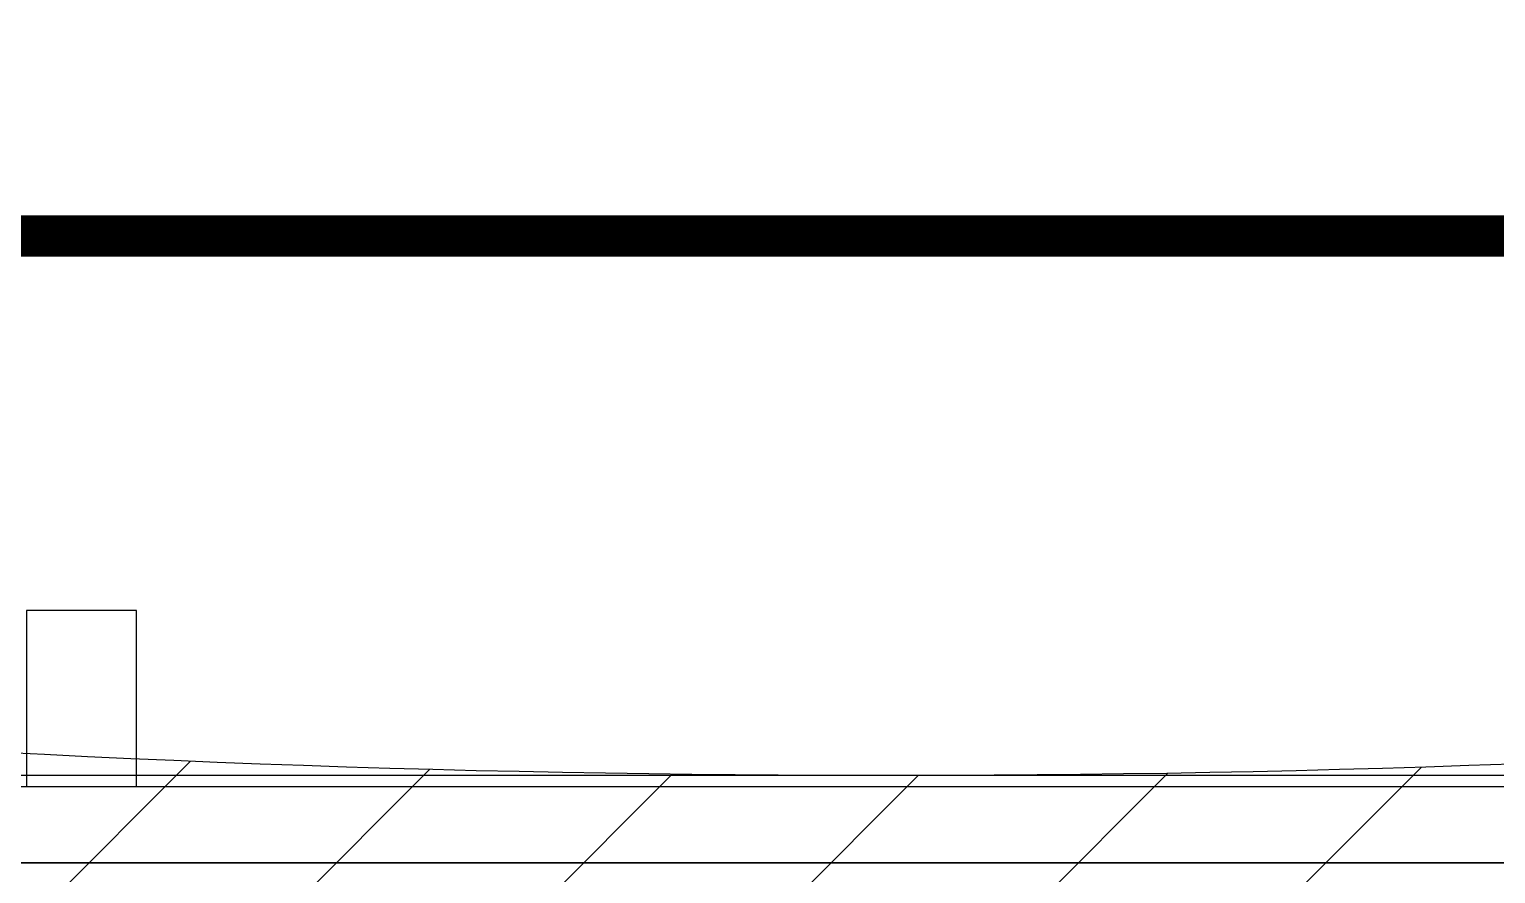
# Model space of a CAD drawing. Header units: millimetres. Extents: x -107267 to 109426, y -98906 to 83910.
# Drawn here: x 341 to 3002, y -20 to 1514 of the extents above; entities that cross this region are included whole.
import ezdxf

# ---------------------------------------------------------------- set-up
doc = ezdxf.new("R2010")
doc.units = ezdxf.units.MM
doc.linetypes.add('ACAD_ISO12W100', pattern=[21, 12, -3, 0, -3, 0, -3])
for name, color, linetype in [('00 - ZONA DE PROTEÇÃO', 4, 'Continuous'), ('00 - Zona de proteção 2d', 4, 'Continuous'), ('Front View-MISC', 7, 'Continuous'), ('Front View-STEEL', 9, 'Continuous'), ('Top (Plan) View-MISC', 7, 'Continuous')]:
    doc.layers.add(name, color=color, linetype=linetype)
doc.layers.add('00_m3g_spda_ater_cabo50', color=1, linetype='Continuous', lineweight=9)

# ---------------------------------------------------------------- blocks, each defined once
blk = doc.blocks.new('*U327')
at = {"layer": 'Top (Plan) View-MISC', "color": 0, "linetype": 'ByBlock', "lineweight": -2}
for p, q in [((535.2, 458.1), (335.2, 458.1)), ((335.2, 458.1), (335.2, 138.1)), ((535.2, 138.1), (535.2, 458.1))]:
    blk.add_line(p, q, dxfattribs=at)
blk = doc.blocks.new('*U482')
at = {"layer": 'Top (Plan) View-MISC', "color": 0, "linetype": 'ByBlock', "lineweight": -2}
blk.add_line((-21187.7, 138.1), (23428.9, 138.1), dxfattribs=at)
blk = doc.blocks.new('*U1067')
at = {"layer": 'Top (Plan) View-MISC', "color": 0, "linetype": 'ByBlock', "lineweight": -2}
blk.add_line((23207.9, 158.1), (-17567.7, 158.1), dxfattribs=at)
blk = doc.blocks.new('*U1207')
at = {"layer": 'Front View-MISC', "color": 0, "linetype": 'ByBlock', "lineweight": -2}
for p, q in [((335.5, 0, 3450), (535.5, 0, 3450)), ((335.5, 0, 251.2), (335.5, 0, 620.7)), ((335.5, 0, 702.3), (335.5, 0, 1149.4)), ((335.5, 0, 1231.1), (335.5, 0, 3450)), ((535.5, 0, 239.1), (535.5, 0, 607.2)), ((535.5, 0, 690.3), (535.5, 0, 1135.9)), ((535.5, 0, 1219), (535.5, 0, 3450))]:
    blk.add_line(p, q, dxfattribs=at)
blk = doc.blocks.new('*U1213')
at = {"layer": 'Front View-MISC', "color": 0, "linetype": 'ByBlock', "lineweight": -2}
for p, q in [((4834.4, 0, 1272), (536, 0, 1272)), ((536, 0, 1272), (536, 0, 3172)), ((536, 0, 3172), (4834.4, 0, 3172))]:
    blk.add_line(p, q, dxfattribs=at)
blk = doc.blocks.new('*U1222')
at = {"layer": 'Front View-MISC', "color": 0, "linetype": 'ByBlock', "lineweight": -2}
for p, q in [((-13407.5, 0, 3450), (23648.9, 0, 3450)), ((-13407.5, 0, 4300), (23648.9, 0, 4300))]:
    blk.add_line(p, q, dxfattribs=at)
blk = doc.blocks.new('*U1223')
at = {"layer": 'Front View-MISC', "color": 0, "linetype": 'ByBlock', "lineweight": -2}
for p, q in [((2626.7, 0), (2509.6, 0)), ((2839.8, 0), (2669.1, 0))]:
    blk.add_line(p, q, dxfattribs=at)
blk = doc.blocks.new('*U1253')
at = {"layer": 'Front View-MISC', "color": 0, "linetype": 'ByBlock', "lineweight": -2}
for p, q in [((536, 0, 1322), (606, 0, 1322)), ((536, 0, 3172), (536, 0, 1322)), ((4835.5, 0, 3172), (536, 0, 3172)), ((606, 0, 2237), (1521, 0, 2237)), ((606, 0, 2237), (606, 0, 3102)), ((606, 0, 3102), (1521, 0, 3102)), ((606, 0, 1322), (606, 0, 2187)), ((1521, 0, 2187), (606, 0, 2187)), ((1521, 0, 1322), (1571, 0, 1322)), ((1521, 0, 1322), (1521, 0, 2187)), ((1521, 0, 2237), (1521, 0, 3102)), ((1571, 0, 2237), (2661, 0, 2237)), ((1571, 0, 3102), (1571, 0, 2237)), ((1571, 0, 3102), (2661, 0, 3102)), ((1571, 0, 2187), (1571, 0, 1322)), ((3801, 0, 2187), (1571, 0, 2187)), ((2661, 0, 2237), (2661, 0, 3102)), ((2711, 0, 2237), (3801, 0, 2237)), ((2711, 0, 3102), (2711, 0, 2237)), ((2711, 0, 3102), (3801, 0, 3102))]:
    blk.add_line(p, q, dxfattribs=at)
blk = doc.blocks.new('*U1254')
at = {"layer": 'Front View-MISC', "color": 0, "linetype": 'ByBlock', "lineweight": -2}
for p, q in [((4834.4, 0, 1272), (535.5, 0, 1272)), ((535.5, 0, 1322), (4834.4, 0, 1322))]:
    blk.add_line(p, q, dxfattribs=at)
blk = doc.blocks.new('*U1255')
at = {"layer": 'Front View-MISC', "color": 0, "linetype": 'ByBlock', "lineweight": -2}
for p, q in [((2661, 0, 1322), (2661, 0, 2237)), ((2711, 0, 1322), (2661, 0, 1322)), ((2661, 0, 2237), (2711, 0, 2237)), ((2711, 0, 2237), (2711, 0, 1322))]:
    blk.add_line(p, q, dxfattribs=at)
blk = doc.blocks.new('*U1306')
at = {"layer": 'Front View-MISC', "color": 0, "linetype": 'ByBlock', "lineweight": -2}
for p, q in [((340.6, 0, 5158), (381.3, 0, 5158)), ((402.5, 0, 5158), (443.2, 0, 5158)), ((464.4, 0, 5158), (505.1, 0, 5158)), ((526.3, 0, 5158), (567, 0, 5158)), ((588.2, 0, 5158), (628.9, 0, 5158)), ((650.1, 0, 5158), (690.8, 0, 5158)), ((712, 0, 5158), (752.7, 0, 5158)), ((773.9, 0, 5158), (814.6, 0, 5158)), ((835.8, 0, 5158), (876.5, 0, 5158)), ((897.7, 0, 5158), (938.4, 0, 5158)), ((959.6, 0, 5158), (1000.3, 0, 5158)), ((1021.5, 0, 5158), (1062.2, 0, 5158)), ((1083.4, 0, 5158), (1124.1, 0, 5158)), ((1145.3, 0, 5158), (1186, 0, 5158)), ((1207.2, 0, 5158), (1247.9, 0, 5158)), ((1269.1, 0, 5158), (1309.8, 0, 5158)), ((1331, 0, 5158), (1371.7, 0, 5158)), ((1392.9, 0, 5158), (1433.6, 0, 5158)), ((1454.8, 0, 5158), (1495.5, 0, 5158)), ((1516.7, 0, 5158), (1557.4, 0, 5158)), ((1578.6, 0, 5158), (1619.3, 0, 5158)), ((1640.5, 0, 5158), (1681.2, 0, 5158)), ((1702.4, 0, 5158), (1743.1, 0, 5158)), ((1764.3, 0, 5158), (1805, 0, 5158)), ((1826.2, 0, 5158), (1866.9, 0, 5158)), ((1888.1, 0, 5158), (1928.8, 0, 5158)), ((1950, 0, 5158), (1990.7, 0, 5158)), ((2011.9, 0, 5158), (2052.6, 0, 5158)), ((2073.8, 0, 5158), (2114.5, 0, 5158)), ((2135.7, 0, 5158), (2176.4, 0, 5158)), ((2197.6, 0, 5158), (2238.3, 0, 5158)), ((2259.5, 0, 5158), (2300.2, 0, 5158)), ((2321.4, 0, 5158), (2362.1, 0, 5158)), ((2383.3, 0, 5158), (2424, 0, 5158)), ((2445.2, 0, 5158), (2485.9, 0, 5158)), ((2507.1, 0, 5158), (2547.8, 0, 5158)), ((2569, 0, 5158), (2609.7, 0, 5158)), ((2630.9, 0, 5158), (2671.6, 0, 5158)), ((2692.8, 0, 5158), (2733.5, 0, 5158)), ((2754.7, 0, 5158), (2795.4, 0, 5158)), ((2816.6, 0, 5158), (2857.3, 0, 5158)), ((2878.5, 0, 5158), (2919.2, 0, 5158)), ((2940.4, 0, 5158), (2981.1, 0, 5158))]:
    blk.add_line(p, q, dxfattribs=at)
blk = doc.blocks.new('*U1639')
at = {"layer": 'Front View-MISC', "color": 0, "linetype": 'ByBlock', "lineweight": -2}
for p, q in [((2981.1, 0, 5166.4), (2981.1, 0, 4300)), ((2981.1, 0, 5166.4), (3002.3, 0, 5166.4)), ((3002.3, 0, 5166.4), (3002.3, 0, 4300))]:
    blk.add_line(p, q, dxfattribs=at)
blk = doc.blocks.new('*U1640')
at = {"layer": 'Front View-MISC', "color": 0, "linetype": 'ByBlock', "lineweight": -2}
for p, q in [((2919.2, 0, 5166.4), (2919.2, 0, 4300)), ((2919.2, 0, 5166.4), (2940.4, 0, 5166.4)), ((2940.4, 0, 5166.4), (2940.4, 0, 4300))]:
    blk.add_line(p, q, dxfattribs=at)
blk = doc.blocks.new('*U1641')
at = {"layer": 'Front View-MISC', "color": 0, "linetype": 'ByBlock', "lineweight": -2}
for p, q in [((2857.3, 0, 5166.4), (2857.3, 0, 4300)), ((2857.3, 0, 5166.4), (2878.5, 0, 5166.4)), ((2878.5, 0, 5166.4), (2878.5, 0, 4300))]:
    blk.add_line(p, q, dxfattribs=at)
blk = doc.blocks.new('*U1642')
at = {"layer": 'Front View-MISC', "color": 0, "linetype": 'ByBlock', "lineweight": -2}
for p, q in [((2795.4, 0, 5166.4), (2795.4, 0, 4300)), ((2795.4, 0, 5166.4), (2816.6, 0, 5166.4)), ((2816.6, 0, 5166.4), (2816.6, 0, 4300))]:
    blk.add_line(p, q, dxfattribs=at)
blk = doc.blocks.new('*U1643')
at = {"layer": 'Front View-MISC', "color": 0, "linetype": 'ByBlock', "lineweight": -2}
for p, q in [((2733.5, 0, 5166.4), (2733.5, 0, 4300)), ((2733.5, 0, 5166.4), (2754.7, 0, 5166.4)), ((2754.7, 0, 5166.4), (2754.7, 0, 4300))]:
    blk.add_line(p, q, dxfattribs=at)
blk = doc.blocks.new('*U1644')
at = {"layer": 'Front View-MISC', "color": 0, "linetype": 'ByBlock', "lineweight": -2}
for p, q in [((2671.6, 0, 5166.4), (2671.6, 0, 4300)), ((2671.6, 0, 5166.4), (2692.8, 0, 5166.4)), ((2692.8, 0, 5166.4), (2692.8, 0, 4300))]:
    blk.add_line(p, q, dxfattribs=at)
blk = doc.blocks.new('*U1645')
at = {"layer": 'Front View-MISC', "color": 0, "linetype": 'ByBlock', "lineweight": -2}
for p, q in [((2609.7, 0, 5166.4), (2609.7, 0, 4300)), ((2609.7, 0, 5166.4), (2630.9, 0, 5166.4)), ((2630.9, 0, 5166.4), (2630.9, 0, 4300))]:
    blk.add_line(p, q, dxfattribs=at)
blk = doc.blocks.new('*U1646')
at = {"layer": 'Front View-MISC', "color": 0, "linetype": 'ByBlock', "lineweight": -2}
for p, q in [((2547.8, 0, 5166.4), (2547.8, 0, 4300)), ((2547.8, 0, 5166.4), (2569, 0, 5166.4)), ((2569, 0, 5166.4), (2569, 0, 4300))]:
    blk.add_line(p, q, dxfattribs=at)
blk = doc.blocks.new('*U1647')
at = {"layer": 'Front View-MISC', "color": 0, "linetype": 'ByBlock', "lineweight": -2}
for p, q in [((2485.9, 0, 5166.4), (2485.9, 0, 4300)), ((2485.9, 0, 5166.4), (2507.1, 0, 5166.4)), ((2507.1, 0, 5166.4), (2507.1, 0, 4300))]:
    blk.add_line(p, q, dxfattribs=at)
blk = doc.blocks.new('*U1648')
at = {"layer": 'Front View-MISC', "color": 0, "linetype": 'ByBlock', "lineweight": -2}
for p, q in [((2424, 0, 5166.4), (2424, 0, 4300)), ((2424, 0, 5166.4), (2445.2, 0, 5166.4)), ((2445.2, 0, 5166.4), (2445.2, 0, 4300))]:
    blk.add_line(p, q, dxfattribs=at)
blk = doc.blocks.new('*U1649')
at = {"layer": 'Front View-MISC', "color": 0, "linetype": 'ByBlock', "lineweight": -2}
for p, q in [((2362.1, 0, 5166.4), (2362.1, 0, 4300)), ((2362.1, 0, 5166.4), (2383.3, 0, 5166.4)), ((2383.3, 0, 5166.4), (2383.3, 0, 4300))]:
    blk.add_line(p, q, dxfattribs=at)
blk = doc.blocks.new('*U1650')
at = {"layer": 'Front View-MISC', "color": 0, "linetype": 'ByBlock', "lineweight": -2}
for p, q in [((2300.2, 0, 5166.4), (2300.2, 0, 4300)), ((2300.2, 0, 5166.4), (2321.4, 0, 5166.4)), ((2321.4, 0, 5166.4), (2321.4, 0, 4300))]:
    blk.add_line(p, q, dxfattribs=at)
blk = doc.blocks.new('*U1651')
at = {"layer": 'Front View-MISC', "color": 0, "linetype": 'ByBlock', "lineweight": -2}
for p, q in [((2238.3, 0, 5166.4), (2238.3, 0, 4300)), ((2238.3, 0, 5166.4), (2259.5, 0, 5166.4)), ((2259.5, 0, 5166.4), (2259.5, 0, 4300))]:
    blk.add_line(p, q, dxfattribs=at)
blk = doc.blocks.new('*U1652')
at = {"layer": 'Front View-MISC', "color": 0, "linetype": 'ByBlock', "lineweight": -2}
for p, q in [((2176.4, 0, 5166.4), (2176.4, 0, 4300)), ((2176.4, 0, 5166.4), (2197.6, 0, 5166.4)), ((2197.6, 0, 5166.4), (2197.6, 0, 4300))]:
    blk.add_line(p, q, dxfattribs=at)
blk = doc.blocks.new('*U1653')
at = {"layer": 'Front View-MISC', "color": 0, "linetype": 'ByBlock', "lineweight": -2}
for p, q in [((2114.5, 0, 5166.4), (2114.5, 0, 4300)), ((2114.5, 0, 5166.4), (2135.7, 0, 5166.4)), ((2135.7, 0, 5166.4), (2135.7, 0, 4300))]:
    blk.add_line(p, q, dxfattribs=at)
blk = doc.blocks.new('*U1654')
at = {"layer": 'Front View-MISC', "color": 0, "linetype": 'ByBlock', "lineweight": -2}
for p, q in [((2052.6, 0, 5166.4), (2052.6, 0, 4300)), ((2052.6, 0, 5166.4), (2073.8, 0, 5166.4)), ((2073.8, 0, 5166.4), (2073.8, 0, 4300))]:
    blk.add_line(p, q, dxfattribs=at)
blk = doc.blocks.new('*U1655')
at = {"layer": 'Front View-MISC', "color": 0, "linetype": 'ByBlock', "lineweight": -2}
for p, q in [((1990.7, 0, 5166.4), (1990.7, 0, 4300)), ((1990.7, 0, 5166.4), (2011.9, 0, 5166.4)), ((2011.9, 0, 5166.4), (2011.9, 0, 4300))]:
    blk.add_line(p, q, dxfattribs=at)
blk = doc.blocks.new('*U1656')
at = {"layer": 'Front View-MISC', "color": 0, "linetype": 'ByBlock', "lineweight": -2}
for p, q in [((1928.8, 0, 5166.4), (1928.8, 0, 4300)), ((1928.8, 0, 5166.4), (1950, 0, 5166.4)), ((1950, 0, 5166.4), (1950, 0, 4300))]:
    blk.add_line(p, q, dxfattribs=at)
blk = doc.blocks.new('*U1657')
at = {"layer": 'Front View-MISC', "color": 0, "linetype": 'ByBlock', "lineweight": -2}
for p, q in [((1866.9, 0, 5166.4), (1866.9, 0, 4300)), ((1866.9, 0, 5166.4), (1888.1, 0, 5166.4)), ((1888.1, 0, 5166.4), (1888.1, 0, 4300))]:
    blk.add_line(p, q, dxfattribs=at)
blk = doc.blocks.new('*U1658')
at = {"layer": 'Front View-MISC', "color": 0, "linetype": 'ByBlock', "lineweight": -2}
for p, q in [((1805, 0, 5166.4), (1805, 0, 4300)), ((1805, 0, 5166.4), (1826.2, 0, 5166.4)), ((1826.2, 0, 5166.4), (1826.2, 0, 4300))]:
    blk.add_line(p, q, dxfattribs=at)
blk = doc.blocks.new('*U1659')
at = {"layer": 'Front View-MISC', "color": 0, "linetype": 'ByBlock', "lineweight": -2}
for p, q in [((1743.1, 0, 5166.4), (1743.1, 0, 4300)), ((1743.1, 0, 5166.4), (1764.3, 0, 5166.4)), ((1764.3, 0, 5166.4), (1764.3, 0, 4300))]:
    blk.add_line(p, q, dxfattribs=at)
blk = doc.blocks.new('*U1660')
at = {"layer": 'Front View-MISC', "color": 0, "linetype": 'ByBlock', "lineweight": -2}
for p, q in [((1681.2, 0, 5166.4), (1681.2, 0, 4300)), ((1681.2, 0, 5166.4), (1702.4, 0, 5166.4)), ((1702.4, 0, 5166.4), (1702.4, 0, 4300))]:
    blk.add_line(p, q, dxfattribs=at)
blk = doc.blocks.new('*U1661')
at = {"layer": 'Front View-MISC', "color": 0, "linetype": 'ByBlock', "lineweight": -2}
for p, q in [((1619.3, 0, 5166.4), (1619.3, 0, 4300)), ((1619.3, 0, 5166.4), (1640.5, 0, 5166.4)), ((1640.5, 0, 5166.4), (1640.5, 0, 4300))]:
    blk.add_line(p, q, dxfattribs=at)
blk = doc.blocks.new('*U1662')
at = {"layer": 'Front View-MISC', "color": 0, "linetype": 'ByBlock', "lineweight": -2}
for p, q in [((1557.4, 0, 5166.4), (1557.4, 0, 4300)), ((1557.4, 0, 5166.4), (1578.6, 0, 5166.4)), ((1578.6, 0, 5166.4), (1578.6, 0, 4300))]:
    blk.add_line(p, q, dxfattribs=at)
blk = doc.blocks.new('*U1663')
at = {"layer": 'Front View-MISC', "color": 0, "linetype": 'ByBlock', "lineweight": -2}
for p, q in [((1495.5, 0, 5166.4), (1495.5, 0, 4300)), ((1495.5, 0, 5166.4), (1516.7, 0, 5166.4)), ((1516.7, 0, 5166.4), (1516.7, 0, 4300))]:
    blk.add_line(p, q, dxfattribs=at)
blk = doc.blocks.new('*U1664')
at = {"layer": 'Front View-MISC', "color": 0, "linetype": 'ByBlock', "lineweight": -2}
for p, q in [((1433.6, 0, 5166.4), (1433.6, 0, 4300)), ((1433.6, 0, 5166.4), (1454.8, 0, 5166.4)), ((1454.8, 0, 5166.4), (1454.8, 0, 4300))]:
    blk.add_line(p, q, dxfattribs=at)
blk = doc.blocks.new('*U1665')
at = {"layer": 'Front View-MISC', "color": 0, "linetype": 'ByBlock', "lineweight": -2}
for p, q in [((1371.7, 0, 5166.4), (1371.7, 0, 4300)), ((1371.7, 0, 5166.4), (1392.9, 0, 5166.4)), ((1392.9, 0, 5166.4), (1392.9, 0, 4300))]:
    blk.add_line(p, q, dxfattribs=at)
blk = doc.blocks.new('*U1666')
at = {"layer": 'Front View-MISC', "color": 0, "linetype": 'ByBlock', "lineweight": -2}
for p, q in [((1309.8, 0, 5166.4), (1309.8, 0, 4300)), ((1309.8, 0, 5166.4), (1331, 0, 5166.4)), ((1331, 0, 5166.4), (1331, 0, 4300))]:
    blk.add_line(p, q, dxfattribs=at)
blk = doc.blocks.new('*U1667')
at = {"layer": 'Front View-MISC', "color": 0, "linetype": 'ByBlock', "lineweight": -2}
for p, q in [((1247.9, 0, 5166.4), (1247.9, 0, 4300)), ((1247.9, 0, 5166.4), (1269.1, 0, 5166.4)), ((1269.1, 0, 5166.4), (1269.1, 0, 4300))]:
    blk.add_line(p, q, dxfattribs=at)
blk = doc.blocks.new('*U1668')
at = {"layer": 'Front View-MISC', "color": 0, "linetype": 'ByBlock', "lineweight": -2}
for p, q in [((1186, 0, 5166.4), (1186, 0, 4300)), ((1186, 0, 5166.4), (1207.2, 0, 5166.4)), ((1207.2, 0, 5166.4), (1207.2, 0, 4300))]:
    blk.add_line(p, q, dxfattribs=at)
blk = doc.blocks.new('*U1669')
at = {"layer": 'Front View-MISC', "color": 0, "linetype": 'ByBlock', "lineweight": -2}
for p, q in [((1124.1, 0, 5166.4), (1124.1, 0, 4300)), ((1124.1, 0, 5166.4), (1145.3, 0, 5166.4)), ((1145.3, 0, 5166.4), (1145.3, 0, 4300))]:
    blk.add_line(p, q, dxfattribs=at)
blk = doc.blocks.new('*U1670')
at = {"layer": 'Front View-MISC', "color": 0, "linetype": 'ByBlock', "lineweight": -2}
for p, q in [((1062.2, 0, 5166.4), (1062.2, 0, 4300)), ((1062.2, 0, 5166.4), (1083.4, 0, 5166.4)), ((1083.4, 0, 5166.4), (1083.4, 0, 4300))]:
    blk.add_line(p, q, dxfattribs=at)
blk = doc.blocks.new('*U1671')
at = {"layer": 'Front View-MISC', "color": 0, "linetype": 'ByBlock', "lineweight": -2}
for p, q in [((1000.3, 0, 5166.4), (1000.3, 0, 4300)), ((1000.3, 0, 5166.4), (1021.5, 0, 5166.4)), ((1021.5, 0, 5166.4), (1021.5, 0, 4300))]:
    blk.add_line(p, q, dxfattribs=at)
blk = doc.blocks.new('*U1672')
at = {"layer": 'Front View-MISC', "color": 0, "linetype": 'ByBlock', "lineweight": -2}
for p, q in [((938.4, 0, 5166.4), (938.4, 0, 4300)), ((938.4, 0, 5166.4), (959.6, 0, 5166.4)), ((959.6, 0, 5166.4), (959.6, 0, 4300))]:
    blk.add_line(p, q, dxfattribs=at)
blk = doc.blocks.new('*U1673')
at = {"layer": 'Front View-MISC', "color": 0, "linetype": 'ByBlock', "lineweight": -2}
for p, q in [((876.5, 0, 5166.4), (876.5, 0, 4300)), ((876.5, 0, 5166.4), (897.7, 0, 5166.4)), ((897.7, 0, 5166.4), (897.7, 0, 4300))]:
    blk.add_line(p, q, dxfattribs=at)
blk = doc.blocks.new('*U1674')
at = {"layer": 'Front View-MISC', "color": 0, "linetype": 'ByBlock', "lineweight": -2}
for p, q in [((814.6, 0, 5166.4), (814.6, 0, 4300)), ((814.6, 0, 5166.4), (835.8, 0, 5166.4)), ((835.8, 0, 5166.4), (835.8, 0, 4300))]:
    blk.add_line(p, q, dxfattribs=at)
blk = doc.blocks.new('*U1675')
at = {"layer": 'Front View-MISC', "color": 0, "linetype": 'ByBlock', "lineweight": -2}
for p, q in [((752.7, 0, 5166.4), (752.7, 0, 4300)), ((752.7, 0, 5166.4), (773.9, 0, 5166.4)), ((773.9, 0, 5166.4), (773.9, 0, 4300))]:
    blk.add_line(p, q, dxfattribs=at)
blk = doc.blocks.new('*U1676')
at = {"layer": 'Front View-MISC', "color": 0, "linetype": 'ByBlock', "lineweight": -2}
for p, q in [((690.8, 0, 5166.4), (690.8, 0, 4300)), ((690.8, 0, 5166.4), (712, 0, 5166.4)), ((712, 0, 5166.4), (712, 0, 4300))]:
    blk.add_line(p, q, dxfattribs=at)
blk = doc.blocks.new('*U1677')
at = {"layer": 'Front View-MISC', "color": 0, "linetype": 'ByBlock', "lineweight": -2}
for p, q in [((628.9, 0, 5166.4), (628.9, 0, 4300)), ((628.9, 0, 5166.4), (650.1, 0, 5166.4)), ((650.1, 0, 5166.4), (650.1, 0, 4300))]:
    blk.add_line(p, q, dxfattribs=at)
blk = doc.blocks.new('*U1678')
at = {"layer": 'Front View-MISC', "color": 0, "linetype": 'ByBlock', "lineweight": -2}
for p, q in [((567, 0, 5166.4), (567, 0, 4300)), ((567, 0, 5166.4), (588.2, 0, 5166.4)), ((588.2, 0, 5166.4), (588.2, 0, 4300))]:
    blk.add_line(p, q, dxfattribs=at)
blk = doc.blocks.new('*U1679')
at = {"layer": 'Front View-MISC', "color": 0, "linetype": 'ByBlock', "lineweight": -2}
for p, q in [((505.1, 0, 5166.4), (505.1, 0, 4300)), ((505.1, 0, 5166.4), (526.3, 0, 5166.4)), ((526.3, 0, 5166.4), (526.3, 0, 4300))]:
    blk.add_line(p, q, dxfattribs=at)
blk = doc.blocks.new('*U1680')
at = {"layer": 'Front View-MISC', "color": 0, "linetype": 'ByBlock', "lineweight": -2}
for p, q in [((443.2, 0, 5166.4), (443.2, 0, 4300)), ((443.2, 0, 5166.4), (464.4, 0, 5166.4)), ((464.4, 0, 5166.4), (464.4, 0, 4300))]:
    blk.add_line(p, q, dxfattribs=at)
blk = doc.blocks.new('*U1681')
at = {"layer": 'Front View-MISC', "color": 0, "linetype": 'ByBlock', "lineweight": -2}
for p, q in [((381.3, 0, 5166.4), (381.3, 0, 4300)), ((381.3, 0, 5166.4), (402.5, 0, 5166.4)), ((402.5, 0, 5166.4), (402.5, 0, 4300))]:
    blk.add_line(p, q, dxfattribs=at)
blk = doc.blocks.new('*U1908')
at = {"layer": 'Front View-MISC', "color": 0, "linetype": 'ByBlock', "lineweight": -2}
blk.add_line((-2658.3, 0, -1280), (9535.5, 0, -528.7), dxfattribs=at)
blk = doc.blocks.new('*U1909')
at = {"layer": 'Front View-MISC', "color": 0, "linetype": 'ByBlock', "lineweight": -2}
for p, q in [((322.3, 0, -1045.6), (1634.9, 0, -964.5)), ((1677.3, 0, -961.8), (2989.9, 0, -880.7))]:
    blk.add_line(p, q, dxfattribs=at)
blk = doc.blocks.new('*U1910')
at = {"layer": 'Front View-MISC', "color": 0, "linetype": 'ByBlock', "lineweight": -2}
blk.add_line((-2658.3, 0, -1280), (8680.4, 0, -578.7), dxfattribs=at)
blk = doc.blocks.new('*U1911')
at = {"layer": 'Front View-MISC', "color": 0, "linetype": 'ByBlock', "lineweight": -2}
for p, q in [((-2658.3, 0, -1280), (8724, 0, -578.7)), ((1634.9, 0, -964.5), (322.3, 0, -1045.6)), ((2989.9, 0, -880.7), (1677.3, 0, -961.8))]:
    blk.add_line(p, q, dxfattribs=at)
blk = doc.blocks.new('*U1915')
at = {"layer": 'Front View-MISC', "color": 0, "linetype": 'ByBlock', "lineweight": -2}
for p, q in [((957.1, 0, 93.6), (103.5, 0, 145.1)), ((1460.6, 0, 63.3), (1304.9, 0, 72.6)), ((1634.9, 0, 52.7), (1503, 0, 60.7)), ((2860, 0, -21.1), (1677.3, 0, 50.2)), ((2989.9, 0, -29), (2902.4, 0, -23.7))]:
    blk.add_line(p, q, dxfattribs=at)
blk = doc.blocks.new('*U1916')
at = {"layer": 'Front View-STEEL', "color": 0, "linetype": 'ByBlock', "lineweight": -2}
for p, q in [((-2658.3, 0, -130), (8680.4, 0, 571.3)), ((-2658.3, 0, -1210.1), (8680.4, 0, -508.8)), ((-2658.3, 0, -1109.9), (8680.4, 0, -408.6)), ((322.3, 0, 11.9), (1634.9, 0, 93.1)), ((322.3, 0, -474.4), (1634.9, 0, -393.2)), ((322.3, 0, -516.9), (1634.9, 0, -435.7)), ((1634.9, 0, -964.5), (1677.3, 0, -961.8)), ((1634.9, 0, -964.5), (1634.9, 0, -944.6)), ((1634.9, 0, -844.4), (1634.9, 0, -435.7)), ((1634.9, 0, -393.2), (1634.9, 0, 93.1)), ((1677.3, 0, -961.8), (1677.3, 0, -941.9)), ((1677.3, 0, -841.7), (1677.3, 0, -433.1)), ((1677.3, 0, -390.6), (1677.3, 0, 95.7)), ((1677.3, 0, 95.7), (2989.9, 0, 176.9)), ((1677.3, 0, -390.6), (2989.9, 0, -309.4)), ((1677.3, 0, -433.1), (2989.9, 0, -351.9)), ((2989.9, 0, -880.7), (3032.3, 0, -878)), ((3032.2, 0, 221.9), (2989.9, 0, 219.3)), ((2989.9, 0, -880.7), (2989.9, 0, -860.8)), ((2989.9, 0, -760.6), (2989.9, 0, -351.9)), ((2989.9, 0, -309.4), (2989.9, 0, 176.9)), ((1677.2, 0, 138.1), (1634.9, 0, 135.5))]:
    blk.add_line(p, q, dxfattribs=at)
blk = doc.blocks.new('*U1919')
at = {"layer": 'Front View-STEEL', "color": 0, "linetype": 'ByBlock', "lineweight": -2}
for p, q in [((1300.3, 0, 1084.3), (103.5, 0, 1165.1)), ((1300.3, 0, 555.6), (103.5, 0, 636.4)), ((1460.6, 0, 1116), (796.7, 0, 1160.8)), ((1300.3, 0, 598.1), (798, 0, 632)), ((1342.6, 0, 1123.9), (1300.3, 0, 1126.8)), ((1300.3, 0, 193), (1300.3, 0, 555.6)), ((1300.3, 0, 598.1), (1300.3, 0, 601.7)), ((1300.3, 0, 644.2), (1300.3, 0, 1084.3)), ((1342.7, 0, 70.4), (1342.7, 0, 75)), ((1342.7, 0, 190.5), (1342.7, 0, 552.7)), ((1342.7, 0, 595.2), (1342.7, 0, 599.1)), ((1342.7, 0, 641.6), (1342.7, 0, 1081.5)), ((1460.6, 0, 1073.5), (1342.7, 0, 1081.5)), ((1460.6, 0, 544.7), (1342.7, 0, 552.7)), ((1460.6, 0, 587.2), (1342.7, 0, 595.2)), ((2626.7, 0, 994.8), (1503, 0, 1070.6)), ((2860, 0, 1021.5), (1503, 0, 1113.1)), ((2626.7, 0, 466), (1503, 0, 541.9)), ((2626.7, 0, 508.5), (1503, 0, 584.4)), ((2669, 0, 1034.4), (2626.7, 0, 1037.2)), ((2626.7, 0, -7.1), (2626.7, 0, 12.9)), ((2626.7, 0, 113), (2626.7, 0, 154.4)), ((2626.7, 0, 196.9), (2626.7, 0, 466)), ((2626.7, 0, 508.5), (2626.7, 0, 521.7)), ((2626.7, 0, 564.2), (2626.7, 0, 994.8)), ((2669.1, 0, -9.6), (2669.1, 0, 10.3)), ((2669.1, 0, 110.5), (2669.1, 0, 157)), ((2669.1, 0, 199.5), (2669.1, 0, 463.2)), ((2669.1, 0, 505.7), (2669.1, 0, 519.2)), ((2669.1, 0, 561.6), (2669.1, 0, 991.9)), ((2860, 0, 979), (2669.1, 0, 991.9)), ((2860, 0, 450.3), (2669.1, 0, 463.2)), ((2860, 0, 492.8), (2669.1, 0, 505.7)), ((3953, 0, 905.2), (2902.4, 0, 976.2)), ((4259.5, 0, 927), (2902.4, 0, 1018.7)), ((3953, 0, 376.5), (2902.4, 0, 447.4)), ((3953, 0, 419), (2902.4, 0, 489.9))]:
    blk.add_line(p, q, dxfattribs=at)
blk = doc.blocks.new('*U1921')
at = {"layer": 'Front View-STEEL', "color": 0, "linetype": 'ByBlock', "lineweight": -2}
for p, q in [((-1566.7, 0, 1345.8), (8728.6, 0, 725)), ((-1566.7, 0, 265.7), (1120.1, 0, 103.7)), ((-1566.7, 0, 365.9), (1940.3, 0, 154.4)), ((103.5, 0, 1202.6), (1460.6, 0, 1120.8)), ((103.5, 0, 716.3), (1460.6, 0, 634.5)), ((103.5, 0, 673.8), (1460.6, 0, 592)), ((1460.6, 0, 63.3), (1503, 0, 60.7)), ((1502.9, 0, 1160.7), (1460.6, 0, 1163.2)), ((1460.6, 0, 63.3), (1460.6, 0, 82.3)), ((1460.6, 0, 183.3), (1460.6, 0, 592)), ((1460.6, 0, 634.5), (1460.6, 0, 1120.8)), ((1467.9, 0, 82.7), (1634.9, 0, 72.7)), ((1503, 0, 60.7), (1503, 0, 80.6)), ((1503, 0, 180.8), (1503, 0, 589.5)), ((1503, 0, 631.9), (1503, 0, 1118.2)), ((1503, 0, 1118.2), (2860, 0, 1036.4)), ((1503, 0, 631.9), (2860, 0, 550.1)), ((1503, 0, 589.5), (2860, 0, 507.6)), ((1677.3, 0, 70.1), (2989.9, 0, -9)), ((2288.1, 0, 133.5), (2989.9, 0, 91.1)), ((2860, 0, -21.1), (2902.4, 0, -23.7)), ((2860, 0, -21.1), (2860, 0, -1.2)), ((2860, 0, 99), (2860, 0, 168.8)), ((2860, 0, 211.3), (2860, 0, 507.6)), ((2860, 0, 550.1), (2860, 0, 1036.4)), ((2902.4, 0, 1076.3), (2860.1, 0, 1078.8)), ((2902.4, 0, -23.7), (2902.4, 0, -3.8)), ((2902.4, 0, 96.4), (2902.4, 0, 171.4)), ((2902.4, 0, 213.9), (2902.4, 0, 505.1)), ((2902.4, 0, 547.6), (2902.4, 0, 1033.8)), ((2902.4, 0, 1033.8), (4259.5, 0, 952)), ((2902.4, 0, 547.6), (4259.5, 0, 465.7)), ((2902.4, 0, 505.1), (4259.5, 0, 423.3))]:
    blk.add_line(p, q, dxfattribs=at)

msp = doc.modelspace()

# ---------------------------------------------------------------- hatches: boundary and pattern name
at = {"layer": '00 - ZONA DE PROTEÇÃO'}
h = msp.add_hatch(dxfattribs=at)
h.set_pattern_fill('ANSI31', color=256, scale=100)
h.paths.add_polyline_path([(-13707.5, -10990.4, -0.186516), (-13820.6, -14966.5, 0.414214), (-13179.3, -15607.9, -0.104933), (-3151, -15607.9, -0.09784), (6816.5, -15607.9, -0.097708), (16816.5, -15607.9, -0.143023), (23528.8, -15599.5, 0.414214), (24170.1, -14958.2, -0.142426), (24170.1, -7613.3, -0.10484), (23957.5, 478.5, 0.414214), (23316.2, 1119.8, -0.093557), (16807.7, 577.3, -0.082777), (6855.7, 562.6, -0.082236), (-3141.3, 575.6, -0.08359), (-13132.3, 575.6, -0.101166), (-21195.5, 556.2, 0.414214), (-21836.8, -85.1, -0.113967), (-21836.8, -7622.3, -0.301912), (-21836.8, -10478, 0.414214), (-21195.5, -11119.4, -0.128973)])
h.paths.add_polyline_path([(-20156.9, -9561, 0.142702), (-20481.7, -7424.5, 0.092198), (-20379.7, -831.6, 0.088905), (-13141.3, -732.3, 0.083475), (-3150.3, -732.3, 0.082902), (6855.6, -738.1, 0.108059), (16863.1, -739.3, 0.098139), (22506.3, -522.8, 0.085608), (22847, -7584.3, 0.113812), (22635.2, -14069.1, 0.112262), (16761.1, -14291.3, 0.092477), (6816.6, -14301.6, 0.093024), (-3142, -14299.9, 0.090083), (-12232.6, -14126.3, 0.160127), (-12766.5, -9913.6, 0.116887)], flags=16)

# ---------------------------------------------------------------- linework, layer by layer
at = {"layer": '00 - ZONA DE PROTEÇÃO', "elevation": 6590}
msp.add_lwpolyline([(-21836.8, -85.1, -0.113967), (-21836.8, -7622.3, -0.301912), (-21836.8, -10478, 0.414214), (-21195.5, -11119.4, -0.128973), (-13707.5, -10990.4, -0.186516), (-13820.6, -14966.5, 0.414214), (-13179.3, -15607.9, -0.104933), (-3151, -15607.9, -0.09784), (6816.5, -15607.9, -0.097708), (16816.5, -15607.9, -0.143023), (23528.8, -15599.5, 0.414214), (24170.1, -14958.2, -0.142426), (24170.1, -7613.3, -0.10484), (23957.5, 478.5, 0.414214), (23316.2, 1119.8, -0.093557), (16807.7, 577.3, -0.082777), (6855.7, 562.6, -0.082236), (-3141.3, 575.6, -0.08359), (-13132.3, 575.6, -0.101166), (-21195.5, 556.2, 0.414214)], format="xyb", close=True, dxfattribs=at)
at = {"layer": '00 - ZONA DE PROTEÇÃO', "extrusion": (0, -1, 0)}
for centre, radius in [((-9041.5, 65477.8), 60000), ((659.7, 64665.5), 60000), ((1814.4, 65554.8), 60000), ((2162.4, 65536.4), 60000), ((11887.6, 65560), 60000), ((18994, 65730.5), 60000), ((49510.2, 59915.2), 59915.5), ((-47266.8, 59988.1), 60000), ((-19952.8, 65889), 60000)]:
    msp.add_circle(centre, radius, dxfattribs=at)
at = {"layer": '00 - Zona de proteção 2d', "extrusion": (0, -1, 0)}
msp.add_lwpolyline([(-47266.8, -11.9, 0.112418), (-21288.2, 5903.8, 0.033813), (-13144.1, 6274.9, 0.01688), (-9173.6, 5476.7, 0.024897), (-3121.5, 5769.5), (-1184.9, 5629.8, 0.039441), (6878.1, 5768.8, 0.041832), (16878.5, 5769.5, 0.028072), (23548.4, 5903.6, 0.112715), (49677.2, 0)], format="xyb", dxfattribs=at)
at = {"layer": '00_m3g_spda_ater_cabo50', "linetype": 'ACAD_ISO12W100', "lineweight": -2, "const_width": 75}
msp.add_lwpolyline([(-22409.7, 1138.1), (-22409.7, -11569.8), (-14407.5, -11569.8), (-14407.5, -16061.9), (24648.9, -16061.9), (24648.9, 1138.1), (-2214.8, 1138.1), (-2214.8, 4938.1), (-7364.8, 4938.1), (-7364.8, 1138.1)], close=True, dxfattribs=at)

# ---------------------------------------------------------------- block references
at = {"layer": 'Front View-MISC'}
for name in ['*U1223', '*U1222', '*U1306', '*U1213', '*U1908', '*U1909', '*U1910', '*U1911', '*U1915', '*U1207', '*U1681', '*U1680', '*U1679', '*U1254', '*U1253', '*U1678', '*U1677', '*U1676', '*U1675', '*U1674', '*U1673', '*U1672', '*U1671', '*U1670', '*U1669', '*U1668', '*U1667', '*U1666', '*U1665', '*U1664', '*U1663', '*U1662', '*U1661', '*U1660', '*U1659', '*U1658', '*U1657', '*U1656', '*U1655', '*U1654', '*U1653', '*U1652', '*U1651', '*U1650', '*U1649', '*U1648', '*U1647', '*U1646', '*U1645', '*U1255', '*U1644', '*U1643', '*U1642', '*U1641', '*U1640', '*U1639']:
    msp.add_blockref(name, (0, 0), dxfattribs=at)
at = {"layer": 'Front View-STEEL'}
for name in ['*U1916', '*U1919', '*U1921']:
    msp.add_blockref(name, (0, 0), dxfattribs=at)
at = {"layer": 'Top (Plan) View-MISC'}
for name in ['*U327', '*U482', '*U1067']:
    msp.add_blockref(name, (0, 0), dxfattribs=at)

doc.saveas('drawing.dxf')
